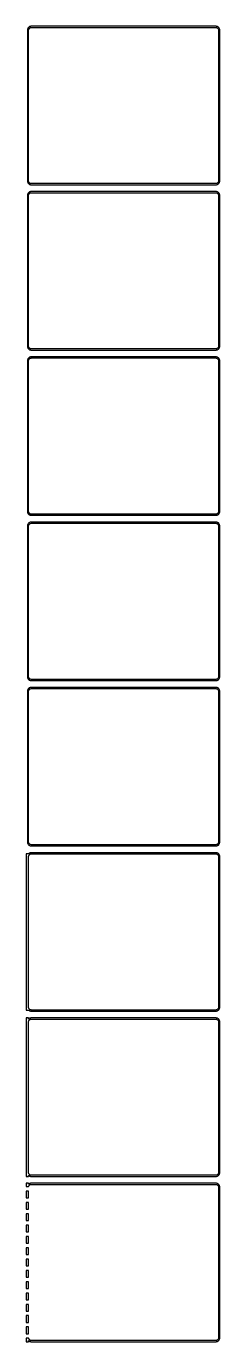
# Model space of a CAD drawing. Header units: metres. Extents: x -129 to 128, y 3180 to 6456.
# Drawn here: x -129 to 128, y 4713 to 6456 of the extents above; entities that cross this region are included whole.
import ezdxf

# ---------------------------------------------------------------- set-up
doc = ezdxf.new("R2010")
doc.units = ezdxf.units.M

msp = doc.modelspace()

# ---------------------------------------------------------------- linework, layer by layer
for p, q in [((-127.461, 6451.63), (-127.5, 6451)), ((-127.5, 6451), (-127.5, 6251)), ((-127.343, 6452.24), (-127.461, 6451.63)), ((-127.149, 6452.84), (-127.343, 6452.24)), ((-126.882, 6453.41), (-127.149, 6452.84)), ((-126.545, 6453.94), (-126.882, 6453.41)), ((-126.145, 6454.42), (-126.545, 6453.94)), ((-125.687, 6454.85), (-126.145, 6454.42)), ((-126, 6450.5), (-125.968, 6451)), ((-126, 6251.5), (-126, 6450.5)), ((-125.968, 6451), (-125.874, 6451.49)), ((-125.874, 6451.49), (-125.719, 6451.97)), ((-125.719, 6451.97), (-125.505, 6452.43)), ((-125.179, 6455.22), (-125.687, 6454.85)), ((-125.505, 6452.43), (-125.236, 6452.85)), ((-125.236, 6452.85), (-124.916, 6453.24)), ((-124.629, 6455.52), (-125.179, 6455.22)), ((-124.916, 6453.24), (-124.55, 6453.58)), ((-124.045, 6455.76), (-124.629, 6455.52)), ((-124.55, 6453.58), (-124.143, 6453.88)), ((-124.143, 6453.88), (-123.703, 6454.12)), ((-123.437, 6455.91), (-124.045, 6455.76)), ((-123.703, 6454.12), (-123.236, 6454.3)), ((-122.814, 6455.99), (-123.437, 6455.91)), ((-123.236, 6454.3), (-122.75, 6454.43)), ((122.814, 6455.99), (-122.814, 6455.99)), ((-122.75, 6454.43), (-122.251, 6454.49)), ((-122.251, 6454.49), (122.251, 6454.49)), ((122.251, 6454.49), (122.75, 6454.43)), ((122.75, 6454.43), (123.236, 6454.3)), ((123.437, 6455.91), (122.814, 6455.99)), ((123.236, 6454.3), (123.703, 6454.12)), ((124.045, 6455.76), (123.437, 6455.91)), ((123.703, 6454.12), (124.143, 6453.88)), ((124.629, 6455.52), (124.045, 6455.76)), ((124.143, 6453.88), (124.55, 6453.58)), ((124.55, 6453.58), (124.916, 6453.24)), ((125.179, 6455.22), (124.629, 6455.52)), ((124.916, 6453.24), (125.236, 6452.85)), ((125.687, 6454.85), (125.179, 6455.22)), ((125.236, 6452.85), (125.505, 6452.43)), ((125.505, 6452.43), (125.719, 6451.97)), ((126.145, 6454.42), (125.687, 6454.85)), ((125.719, 6451.97), (125.874, 6451.49)), ((125.874, 6451.49), (125.968, 6451)), ((125.968, 6451), (126, 6450.5)), ((126, 6450.5), (126, 6251.5)), ((126.545, 6453.94), (126.145, 6454.42)), ((126.882, 6453.41), (126.545, 6453.94)), ((127.149, 6452.84), (126.882, 6453.41)), ((127.343, 6452.24), (127.149, 6452.84)), ((127.461, 6451.63), (127.343, 6452.24)), ((127.5, 6451), (127.461, 6451.63)), ((127.5, 6251), (127.5, 6451)), ((-127.5, 6251), (-127.461, 6250.37)), ((-127.461, 6250.37), (-127.343, 6249.76)), ((-127.343, 6249.76), (-127.149, 6249.16)), ((-127.149, 6249.16), (-126.882, 6248.59)), ((-126.882, 6248.59), (-126.545, 6248.06)), ((-126.545, 6248.06), (-126.145, 6247.58)), ((-126.145, 6247.58), (-125.687, 6247.15)), ((-125.968, 6251), (-126, 6251.5)), ((-125.874, 6250.51), (-125.968, 6251)), ((-125.719, 6250.03), (-125.874, 6250.51)), ((-125.505, 6249.57), (-125.719, 6250.03)), ((-125.687, 6247.15), (-125.179, 6246.78)), ((-125.236, 6249.15), (-125.505, 6249.57)), ((-124.916, 6248.76), (-125.236, 6249.15)), ((-125.179, 6246.78), (-124.629, 6246.48)), ((-124.55, 6248.42), (-124.916, 6248.76)), ((-124.629, 6246.48), (-124.045, 6246.24)), ((-124.143, 6248.12), (-124.55, 6248.42)), ((-123.703, 6247.88), (-124.143, 6248.12)), ((-124.045, 6246.24), (-123.437, 6246.09)), ((-123.236, 6247.7), (-123.703, 6247.88)), ((-123.437, 6246.09), (-122.814, 6246.01)), ((-122.75, 6247.57), (-123.236, 6247.7)), ((-122.814, 6246.01), (122.814, 6246.01)), ((-122.251, 6247.51), (-122.75, 6247.57)), ((122.251, 6247.51), (-122.251, 6247.51)), ((122.75, 6247.57), (122.251, 6247.51)), ((123.236, 6247.7), (122.75, 6247.57)), ((122.814, 6246.01), (123.437, 6246.09)), ((123.703, 6247.88), (123.236, 6247.7)), ((123.437, 6246.09), (124.045, 6246.24)), ((124.143, 6248.12), (123.703, 6247.88)), ((124.045, 6246.24), (124.629, 6246.48)), ((124.55, 6248.42), (124.143, 6248.12)), ((124.916, 6248.76), (124.55, 6248.42)), ((124.629, 6246.48), (125.179, 6246.78)), ((125.236, 6249.15), (124.916, 6248.76)), ((125.179, 6246.78), (125.687, 6247.15)), ((125.505, 6249.57), (125.236, 6249.15)), ((125.719, 6250.03), (125.505, 6249.57)), ((125.687, 6247.15), (126.145, 6247.58)), ((125.874, 6250.51), (125.719, 6250.03)), ((125.968, 6251), (125.874, 6250.51)), ((126, 6251.5), (125.968, 6251)), ((126.145, 6247.58), (126.545, 6248.06)), ((126.545, 6248.06), (126.882, 6248.59)), ((126.882, 6248.59), (127.149, 6249.16)), ((127.149, 6249.16), (127.343, 6249.76)), ((127.343, 6249.76), (127.461, 6250.37)), ((127.461, 6250.37), (127.5, 6251)), ((-127.461, 6232.63), (-127.5, 6232)), ((-127.5, 6232), (-127.5, 6032)), ((-127.343, 6233.24), (-127.461, 6232.63)), ((-127.149, 6233.84), (-127.343, 6233.24)), ((-126.882, 6234.41), (-127.149, 6233.84)), ((-126.545, 6234.94), (-126.882, 6234.41)), ((-126.145, 6235.42), (-126.545, 6234.94)), ((-125.687, 6235.85), (-126.145, 6235.42)), ((-126, 6231.5), (-125.968, 6232)), ((-126, 6032.5), (-126, 6231.5)), ((-125.968, 6232), (-125.874, 6232.49)), ((-125.874, 6232.49), (-125.719, 6232.97)), ((-125.719, 6232.97), (-125.505, 6233.43)), ((-125.179, 6236.22), (-125.687, 6235.85)), ((-125.505, 6233.43), (-125.236, 6233.85)), ((-125.236, 6233.85), (-124.916, 6234.24)), ((-124.629, 6236.52), (-125.179, 6236.22)), ((-124.916, 6234.24), (-124.55, 6234.58)), ((-124.045, 6236.76), (-124.629, 6236.52)), ((-124.55, 6234.58), (-124.143, 6234.88)), ((-124.143, 6234.88), (-123.703, 6235.12)), ((-123.437, 6236.91), (-124.045, 6236.76)), ((-123.703, 6235.12), (-123.236, 6235.3)), ((-122.814, 6236.99), (-123.437, 6236.91)), ((-123.236, 6235.3), (-122.75, 6235.43)), ((122.814, 6236.99), (-122.814, 6236.99)), ((-122.75, 6235.43), (-122.251, 6235.49)), ((-122.251, 6235.49), (122.251, 6235.49)), ((122.251, 6235.49), (122.75, 6235.43)), ((122.75, 6235.43), (123.236, 6235.3)), ((123.437, 6236.91), (122.814, 6236.99)), ((123.236, 6235.3), (123.703, 6235.12)), ((124.045, 6236.76), (123.437, 6236.91)), ((123.703, 6235.12), (124.143, 6234.88)), ((124.629, 6236.52), (124.045, 6236.76)), ((124.143, 6234.88), (124.55, 6234.58)), ((124.55, 6234.58), (124.916, 6234.24)), ((125.179, 6236.22), (124.629, 6236.52)), ((124.916, 6234.24), (125.236, 6233.85)), ((125.687, 6235.85), (125.179, 6236.22)), ((125.236, 6233.85), (125.505, 6233.43)), ((125.505, 6233.43), (125.719, 6232.97)), ((126.145, 6235.42), (125.687, 6235.85)), ((125.719, 6232.97), (125.874, 6232.49)), ((125.874, 6232.49), (125.968, 6232)), ((125.968, 6232), (126, 6231.5)), ((126, 6231.5), (126, 6032.5)), ((126.545, 6234.94), (126.145, 6235.42)), ((126.882, 6234.41), (126.545, 6234.94)), ((127.149, 6233.84), (126.882, 6234.41)), ((127.343, 6233.24), (127.149, 6233.84)), ((127.461, 6232.63), (127.343, 6233.24)), ((127.5, 6232), (127.461, 6232.63)), ((127.5, 6032), (127.5, 6232)), ((-127.5, 6032), (-127.461, 6031.37)), ((-127.461, 6031.37), (-127.343, 6030.76)), ((-127.343, 6030.76), (-127.149, 6030.16)), ((-125.968, 6032), (-126, 6032.5)), ((-125.874, 6031.51), (-125.968, 6032)), ((-125.719, 6031.03), (-125.874, 6031.51)), ((-125.505, 6030.57), (-125.719, 6031.03)), ((125.719, 6031.03), (125.505, 6030.57)), ((125.874, 6031.51), (125.719, 6031.03)), ((125.968, 6032), (125.874, 6031.51)), ((126, 6032.5), (125.968, 6032)), ((127.149, 6030.16), (127.343, 6030.76)), ((127.343, 6030.76), (127.461, 6031.37)), ((127.461, 6031.37), (127.5, 6032)), ((-127.461, 6013.63), (-127.5, 6013)), ((-127.343, 6014.24), (-127.461, 6013.63)), ((-127.149, 6014.84), (-127.343, 6014.24)), ((-127.149, 6030.16), (-126.882, 6029.59)), ((-126.882, 6015.41), (-127.149, 6014.84)), ((-126.882, 6029.59), (-126.545, 6029.06)), ((-126.545, 6015.94), (-126.882, 6015.41)), ((-126.545, 6029.06), (-126.145, 6028.58)), ((-126.145, 6016.42), (-126.545, 6015.94)), ((-126.145, 6028.58), (-125.687, 6028.15)), ((-125.687, 6016.85), (-126.145, 6016.42)), ((-125.968, 6013), (-125.874, 6013.49)), ((-125.874, 6013.49), (-125.719, 6013.97)), ((-125.719, 6013.97), (-125.505, 6014.43)), ((-125.687, 6028.15), (-125.179, 6027.78)), ((-125.179, 6017.22), (-125.687, 6016.85)), ((-125.236, 6030.15), (-125.505, 6030.57)), ((-125.505, 6014.43), (-125.236, 6014.85)), ((-124.916, 6029.76), (-125.236, 6030.15)), ((-125.236, 6014.85), (-124.916, 6015.24)), ((-125.179, 6027.78), (-124.629, 6027.48)), ((-124.629, 6017.52), (-125.179, 6017.22)), ((-124.55, 6029.42), (-124.916, 6029.76)), ((-124.916, 6015.24), (-124.55, 6015.58)), ((-124.629, 6027.48), (-124.045, 6027.24)), ((-124.045, 6017.76), (-124.629, 6017.52)), ((-124.143, 6029.12), (-124.55, 6029.42)), ((-124.55, 6015.58), (-124.143, 6015.88)), ((-123.703, 6028.88), (-124.143, 6029.12)), ((-124.143, 6015.88), (-123.703, 6016.12)), ((-124.045, 6027.24), (-123.437, 6027.09)), ((-123.437, 6017.91), (-124.045, 6017.76)), ((-123.236, 6028.7), (-123.703, 6028.88)), ((-123.703, 6016.12), (-123.236, 6016.3)), ((-123.437, 6027.09), (-122.814, 6027.01)), ((-122.814, 6017.99), (-123.437, 6017.91)), ((-122.75, 6028.57), (-123.236, 6028.7)), ((-123.236, 6016.3), (-122.75, 6016.43)), ((-122.814, 6027.01), (122.814, 6027.01)), ((122.814, 6017.99), (-122.814, 6017.99)), ((-122.251, 6028.51), (-122.75, 6028.57)), ((-122.75, 6016.43), (-122.251, 6016.49)), ((122.251, 6028.51), (-122.251, 6028.51)), ((-122.251, 6016.49), (122.251, 6016.49)), ((122.75, 6028.57), (122.251, 6028.51)), ((122.251, 6016.49), (122.75, 6016.43)), ((123.236, 6028.7), (122.75, 6028.57)), ((122.75, 6016.43), (123.236, 6016.3)), ((122.814, 6027.01), (123.437, 6027.09)), ((123.437, 6017.91), (122.814, 6017.99)), ((123.703, 6028.88), (123.236, 6028.7)), ((123.236, 6016.3), (123.703, 6016.12)), ((123.437, 6027.09), (124.045, 6027.24)), ((124.045, 6017.76), (123.437, 6017.91)), ((124.143, 6029.12), (123.703, 6028.88)), ((123.703, 6016.12), (124.143, 6015.88)), ((124.045, 6027.24), (124.629, 6027.48)), ((124.629, 6017.52), (124.045, 6017.76)), ((124.55, 6029.42), (124.143, 6029.12)), ((124.143, 6015.88), (124.55, 6015.58)), ((124.916, 6029.76), (124.55, 6029.42)), ((124.55, 6015.58), (124.916, 6015.24)), ((124.629, 6027.48), (125.179, 6027.78)), ((125.179, 6017.22), (124.629, 6017.52)), ((125.236, 6030.15), (124.916, 6029.76)), ((124.916, 6015.24), (125.236, 6014.85)), ((125.179, 6027.78), (125.687, 6028.15)), ((125.687, 6016.85), (125.179, 6017.22)), ((125.505, 6030.57), (125.236, 6030.15)), ((125.236, 6014.85), (125.505, 6014.43)), ((125.505, 6014.43), (125.719, 6013.97)), ((125.687, 6028.15), (126.145, 6028.58)), ((126.145, 6016.42), (125.687, 6016.85)), ((125.719, 6013.97), (125.874, 6013.49)), ((125.874, 6013.49), (125.968, 6013)), ((126.145, 6028.58), (126.545, 6029.06)), ((126.545, 6015.94), (126.145, 6016.42)), ((126.545, 6029.06), (126.882, 6029.59)), ((126.882, 6015.41), (126.545, 6015.94)), ((126.882, 6029.59), (127.149, 6030.16)), ((127.149, 6014.84), (126.882, 6015.41)), ((127.343, 6014.24), (127.149, 6014.84)), ((127.461, 6013.63), (127.343, 6014.24)), ((127.5, 6013), (127.461, 6013.63)), ((-127.5, 6013), (-127.5, 5813)), ((-126, 6012.5), (-125.968, 6013)), ((-126, 5813.5), (-126, 6012.5)), ((125.968, 6013), (126, 6012.5)), ((126, 6012.5), (126, 5813.5)), ((127.5, 5813), (127.5, 6013)), ((-127.5, 5813), (-127.461, 5812.37)), ((-127.461, 5812.37), (-127.343, 5811.76)), ((-127.343, 5811.76), (-127.149, 5811.16)), ((-127.149, 5811.16), (-126.882, 5810.59)), ((-126.882, 5810.59), (-126.545, 5810.06)), ((-126.545, 5810.06), (-126.145, 5809.58)), ((-126.145, 5809.58), (-125.687, 5809.15)), ((-125.968, 5813), (-126, 5813.5)), ((-125.874, 5812.51), (-125.968, 5813)), ((-125.719, 5812.03), (-125.874, 5812.51)), ((-125.505, 5811.57), (-125.719, 5812.03)), ((-125.687, 5809.15), (-125.179, 5808.78)), ((-125.236, 5811.15), (-125.505, 5811.57)), ((-124.916, 5810.76), (-125.236, 5811.15)), ((-125.179, 5808.78), (-124.629, 5808.48)), ((-124.55, 5810.42), (-124.916, 5810.76)), ((-124.629, 5808.48), (-124.045, 5808.24)), ((-124.143, 5810.12), (-124.55, 5810.42)), ((-123.703, 5809.88), (-124.143, 5810.12)), ((-124.045, 5808.24), (-123.437, 5808.09)), ((-123.236, 5809.7), (-123.703, 5809.88)), ((-123.437, 5808.09), (-122.814, 5808.01)), ((-122.75, 5809.57), (-123.236, 5809.7)), ((-122.814, 5808.01), (122.814, 5808.01)), ((-122.251, 5809.51), (-122.75, 5809.57)), ((122.251, 5809.51), (-122.251, 5809.51)), ((122.75, 5809.57), (122.251, 5809.51)), ((123.236, 5809.7), (122.75, 5809.57)), ((122.814, 5808.01), (123.437, 5808.09)), ((123.703, 5809.88), (123.236, 5809.7)), ((123.437, 5808.09), (124.045, 5808.24)), ((124.143, 5810.12), (123.703, 5809.88)), ((124.045, 5808.24), (124.629, 5808.48)), ((124.55, 5810.42), (124.143, 5810.12)), ((124.916, 5810.76), (124.55, 5810.42)), ((124.629, 5808.48), (125.179, 5808.78)), ((125.236, 5811.15), (124.916, 5810.76)), ((125.179, 5808.78), (125.687, 5809.15)), ((125.505, 5811.57), (125.236, 5811.15)), ((125.719, 5812.03), (125.505, 5811.57)), ((125.687, 5809.15), (126.145, 5809.58)), ((125.874, 5812.51), (125.719, 5812.03)), ((125.968, 5813), (125.874, 5812.51)), ((126, 5813.5), (125.968, 5813)), ((126.145, 5809.58), (126.545, 5810.06)), ((126.545, 5810.06), (126.882, 5810.59)), ((126.882, 5810.59), (127.149, 5811.16)), ((127.149, 5811.16), (127.343, 5811.76)), ((127.343, 5811.76), (127.461, 5812.37)), ((127.461, 5812.37), (127.5, 5813)), ((-127.461, 5794.63), (-127.5, 5794)), ((-127.5, 5794), (-127.5, 5594)), ((-127.343, 5795.24), (-127.461, 5794.63)), ((-127.149, 5795.84), (-127.343, 5795.24)), ((-126.882, 5796.41), (-127.149, 5795.84)), ((-126.545, 5796.94), (-126.882, 5796.41)), ((-126.145, 5797.42), (-126.545, 5796.94)), ((-125.687, 5797.85), (-126.145, 5797.42)), ((-126, 5793.5), (-125.968, 5794)), ((-126, 5594.5), (-126, 5793.5)), ((-125.968, 5794), (-125.874, 5794.49)), ((-125.874, 5794.49), (-125.719, 5794.97)), ((-125.719, 5794.97), (-125.505, 5795.43)), ((-125.179, 5798.22), (-125.687, 5797.85)), ((-125.505, 5795.43), (-125.236, 5795.85)), ((-125.236, 5795.85), (-124.916, 5796.24)), ((-124.629, 5798.52), (-125.179, 5798.22)), ((-124.916, 5796.24), (-124.55, 5796.58)), ((-124.045, 5798.76), (-124.629, 5798.52)), ((-124.55, 5796.58), (-124.143, 5796.88)), ((-124.143, 5796.88), (-123.703, 5797.12)), ((-123.437, 5798.91), (-124.045, 5798.76)), ((-123.703, 5797.12), (-123.236, 5797.3)), ((-122.814, 5798.99), (-123.437, 5798.91)), ((-123.236, 5797.3), (-122.75, 5797.43)), ((122.814, 5798.99), (-122.814, 5798.99)), ((-122.75, 5797.43), (-122.251, 5797.49)), ((-122.251, 5797.49), (122.251, 5797.49)), ((122.251, 5797.49), (122.75, 5797.43)), ((122.75, 5797.43), (123.236, 5797.3)), ((123.437, 5798.91), (122.814, 5798.99)), ((123.236, 5797.3), (123.703, 5797.12)), ((124.045, 5798.76), (123.437, 5798.91)), ((123.703, 5797.12), (124.143, 5796.88)), ((124.629, 5798.52), (124.045, 5798.76)), ((124.143, 5796.88), (124.55, 5796.58)), ((124.55, 5796.58), (124.916, 5796.24)), ((125.179, 5798.22), (124.629, 5798.52)), ((124.916, 5796.24), (125.236, 5795.85)), ((125.687, 5797.85), (125.179, 5798.22)), ((125.236, 5795.85), (125.505, 5795.43)), ((125.505, 5795.43), (125.719, 5794.97)), ((126.145, 5797.42), (125.687, 5797.85)), ((125.719, 5794.97), (125.874, 5794.49)), ((125.874, 5794.49), (125.968, 5794)), ((125.968, 5794), (126, 5793.5)), ((126, 5793.5), (126, 5594.5)), ((126.545, 5796.94), (126.145, 5797.42)), ((126.882, 5796.41), (126.545, 5796.94)), ((127.149, 5795.84), (126.882, 5796.41)), ((127.343, 5795.24), (127.149, 5795.84)), ((127.461, 5794.63), (127.343, 5795.24)), ((127.5, 5794), (127.461, 5794.63)), ((127.5, 5594), (127.5, 5794)), ((-127.5, 5594), (-127.461, 5593.37)), ((-127.461, 5593.37), (-127.343, 5592.76)), ((-127.343, 5592.76), (-127.149, 5592.16)), ((-127.149, 5592.16), (-126.882, 5591.59)), ((-126.882, 5591.59), (-126.545, 5591.06)), ((-126.545, 5577.94), (-126.882, 5577.41)), ((-126.545, 5591.06), (-126.145, 5590.58)), ((-126.145, 5578.42), (-126.545, 5577.94)), ((-126.145, 5590.58), (-125.687, 5590.15)), ((-125.687, 5578.85), (-126.145, 5578.42)), ((-125.968, 5594), (-126, 5594.5)), ((-125.874, 5593.51), (-125.968, 5594)), ((-125.719, 5593.03), (-125.874, 5593.51)), ((-125.505, 5592.57), (-125.719, 5593.03)), ((-125.687, 5590.15), (-125.179, 5589.78)), ((-125.179, 5579.22), (-125.687, 5578.85)), ((-125.236, 5592.15), (-125.505, 5592.57)), ((-124.916, 5591.76), (-125.236, 5592.15)), ((-125.179, 5589.78), (-124.629, 5589.48)), ((-124.629, 5579.52), (-125.179, 5579.22)), ((-124.55, 5591.42), (-124.916, 5591.76)), ((-124.916, 5577.24), (-124.55, 5577.58)), ((-124.629, 5589.48), (-124.045, 5589.24)), ((-124.045, 5579.76), (-124.629, 5579.52)), ((-124.143, 5591.12), (-124.55, 5591.42)), ((-124.55, 5577.58), (-124.143, 5577.88)), ((-123.703, 5590.88), (-124.143, 5591.12)), ((-124.143, 5577.88), (-123.703, 5578.12)), ((-124.045, 5589.24), (-123.437, 5589.09)), ((-123.437, 5579.91), (-124.045, 5579.76)), ((-123.236, 5590.7), (-123.703, 5590.88)), ((-123.703, 5578.12), (-123.236, 5578.3)), ((-123.437, 5589.09), (-122.814, 5589.01)), ((-122.814, 5579.99), (-123.437, 5579.91)), ((-122.75, 5590.57), (-123.236, 5590.7)), ((-123.236, 5578.3), (-122.75, 5578.43)), ((-122.814, 5589.01), (122.814, 5589.01)), ((122.814, 5579.99), (-122.814, 5579.99)), ((-122.251, 5590.51), (-122.75, 5590.57)), ((-122.75, 5578.43), (-122.251, 5578.49)), ((122.251, 5590.51), (-122.251, 5590.51)), ((-122.251, 5578.49), (122.251, 5578.49)), ((122.75, 5590.57), (122.251, 5590.51)), ((122.251, 5578.49), (122.75, 5578.43)), ((123.236, 5590.7), (122.75, 5590.57)), ((122.75, 5578.43), (123.236, 5578.3)), ((122.814, 5589.01), (123.437, 5589.09)), ((123.437, 5579.91), (122.814, 5579.99)), ((123.703, 5590.88), (123.236, 5590.7)), ((123.236, 5578.3), (123.703, 5578.12)), ((123.437, 5589.09), (124.045, 5589.24)), ((124.045, 5579.76), (123.437, 5579.91)), ((124.143, 5591.12), (123.703, 5590.88)), ((123.703, 5578.12), (124.143, 5577.88)), ((124.045, 5589.24), (124.629, 5589.48)), ((124.629, 5579.52), (124.045, 5579.76)), ((124.55, 5591.42), (124.143, 5591.12)), ((124.143, 5577.88), (124.55, 5577.58)), ((124.916, 5591.76), (124.55, 5591.42)), ((124.55, 5577.58), (124.916, 5577.24)), ((124.629, 5589.48), (125.179, 5589.78)), ((125.179, 5579.22), (124.629, 5579.52)), ((125.236, 5592.15), (124.916, 5591.76)), ((125.179, 5589.78), (125.687, 5590.15)), ((125.687, 5578.85), (125.179, 5579.22)), ((125.505, 5592.57), (125.236, 5592.15)), ((125.719, 5593.03), (125.505, 5592.57)), ((125.687, 5590.15), (126.145, 5590.58)), ((126.145, 5578.42), (125.687, 5578.85)), ((125.874, 5593.51), (125.719, 5593.03)), ((125.968, 5594), (125.874, 5593.51)), ((126, 5594.5), (125.968, 5594)), ((126.145, 5590.58), (126.545, 5591.06)), ((126.545, 5577.94), (126.145, 5578.42)), ((126.545, 5591.06), (126.882, 5591.59)), ((126.882, 5577.41), (126.545, 5577.94)), ((126.882, 5591.59), (127.149, 5592.16)), ((127.149, 5592.16), (127.343, 5592.76)), ((127.343, 5592.76), (127.461, 5593.37)), ((127.461, 5593.37), (127.5, 5594)), ((-127.461, 5575.63), (-127.5, 5575)), ((-127.5, 5575), (-127.5, 5375)), ((-127.343, 5576.24), (-127.461, 5575.63)), ((-127.149, 5576.84), (-127.343, 5576.24)), ((-126.882, 5577.41), (-127.149, 5576.84)), ((-126, 5574.5), (-125.968, 5575)), ((-126, 5375.5), (-126, 5574.5)), ((-125.968, 5575), (-125.874, 5575.49)), ((-125.874, 5575.49), (-125.719, 5575.97)), ((-125.719, 5575.97), (-125.505, 5576.43)), ((-125.505, 5576.43), (-125.236, 5576.85)), ((-125.236, 5576.85), (-124.916, 5577.24)), ((124.916, 5577.24), (125.236, 5576.85)), ((125.236, 5576.85), (125.505, 5576.43)), ((125.505, 5576.43), (125.719, 5575.97)), ((125.719, 5575.97), (125.874, 5575.49)), ((125.874, 5575.49), (125.968, 5575)), ((125.968, 5575), (126, 5574.5)), ((126, 5574.5), (126, 5375.5)), ((127.149, 5576.84), (126.882, 5577.41)), ((127.343, 5576.24), (127.149, 5576.84)), ((127.461, 5575.63), (127.343, 5576.24)), ((127.5, 5575), (127.461, 5575.63)), ((127.5, 5375), (127.5, 5575)), ((-127.5, 5375), (-127.461, 5374.37)), ((-127.461, 5374.37), (-127.343, 5373.76)), ((-127.343, 5373.76), (-127.149, 5373.16)), ((-127.149, 5373.16), (-126.882, 5372.59)), ((-126.882, 5372.59), (-126.545, 5372.06)), ((-126.545, 5372.06), (-126.145, 5371.58)), ((-126.145, 5371.58), (-125.687, 5371.15)), ((-125.968, 5375), (-126, 5375.5)), ((-125.874, 5374.51), (-125.968, 5375)), ((-125.719, 5374.03), (-125.874, 5374.51)), ((-125.505, 5373.57), (-125.719, 5374.03)), ((-125.687, 5371.15), (-125.179, 5370.78)), ((-125.236, 5373.15), (-125.505, 5373.57)), ((-124.916, 5372.76), (-125.236, 5373.15)), ((-125.179, 5370.78), (-124.629, 5370.48)), ((-124.55, 5372.42), (-124.916, 5372.76)), ((-124.629, 5370.48), (-124.045, 5370.24)), ((-124.143, 5372.12), (-124.55, 5372.42)), ((-123.703, 5371.88), (-124.143, 5372.12)), ((-124.045, 5370.24), (-123.437, 5370.09)), ((-123.236, 5371.7), (-123.703, 5371.88)), ((-123.437, 5370.09), (-122.814, 5370.01)), ((-122.75, 5371.57), (-123.236, 5371.7)), ((-122.814, 5370.01), (122.814, 5370.01)), ((-122.251, 5371.51), (-122.75, 5371.57)), ((122.251, 5371.51), (-122.251, 5371.51)), ((122.75, 5371.57), (122.251, 5371.51)), ((123.236, 5371.7), (122.75, 5371.57)), ((122.814, 5370.01), (123.437, 5370.09)), ((123.703, 5371.88), (123.236, 5371.7)), ((123.437, 5370.09), (124.045, 5370.24)), ((124.143, 5372.12), (123.703, 5371.88)), ((124.045, 5370.24), (124.629, 5370.48)), ((124.55, 5372.42), (124.143, 5372.12)), ((124.916, 5372.76), (124.55, 5372.42)), ((124.629, 5370.48), (125.179, 5370.78)), ((125.236, 5373.15), (124.916, 5372.76)), ((125.179, 5370.78), (125.687, 5371.15)), ((125.505, 5373.57), (125.236, 5373.15)), ((125.719, 5374.03), (125.505, 5373.57)), ((125.687, 5371.15), (126.145, 5371.58)), ((125.874, 5374.51), (125.719, 5374.03)), ((125.968, 5375), (125.874, 5374.51)), ((126, 5375.5), (125.968, 5375)), ((126.145, 5371.58), (126.545, 5372.06)), ((126.545, 5372.06), (126.882, 5372.59)), ((126.882, 5372.59), (127.149, 5373.16)), ((127.149, 5373.16), (127.343, 5373.76)), ((127.343, 5373.76), (127.461, 5374.37)), ((127.461, 5374.37), (127.5, 5375)), ((-126, 5359.56), (-129, 5359.56)), ((-129, 5359.56), (-129, 5152.44)), ((-125.687, 5359.85), (-126, 5359.56)), ((-126, 5355.5), (-125.968, 5356)), ((-126, 5156.5), (-126, 5355.5)), ((-125.968, 5356), (-125.874, 5356.49)), ((-125.874, 5356.49), (-125.719, 5356.97)), ((-125.719, 5356.97), (-125.505, 5357.43)), ((-125.179, 5360.22), (-125.687, 5359.85)), ((-125.505, 5357.43), (-125.236, 5357.85)), ((-125.236, 5357.85), (-124.916, 5358.24)), ((-124.629, 5360.52), (-125.179, 5360.22)), ((-124.916, 5358.24), (-124.55, 5358.58)), ((-124.045, 5360.76), (-124.629, 5360.52)), ((-124.55, 5358.58), (-124.143, 5358.88)), ((-124.143, 5358.88), (-123.703, 5359.12)), ((-123.437, 5360.91), (-124.045, 5360.76)), ((-123.703, 5359.12), (-123.236, 5359.3)), ((-122.814, 5360.99), (-123.437, 5360.91)), ((-123.236, 5359.3), (-122.75, 5359.43)), ((122.814, 5360.99), (-122.814, 5360.99)), ((-122.75, 5359.43), (-122.251, 5359.49)), ((-122.251, 5359.49), (122.251, 5359.49)), ((122.251, 5359.49), (122.75, 5359.43)), ((122.75, 5359.43), (123.236, 5359.3)), ((123.437, 5360.91), (122.814, 5360.99)), ((123.236, 5359.3), (123.703, 5359.12)), ((124.045, 5360.76), (123.437, 5360.91)), ((123.703, 5359.12), (124.143, 5358.88)), ((124.629, 5360.52), (124.045, 5360.76)), ((124.143, 5358.88), (124.55, 5358.58)), ((124.55, 5358.58), (124.916, 5358.24)), ((125.179, 5360.22), (124.629, 5360.52)), ((124.916, 5358.24), (125.236, 5357.85)), ((125.687, 5359.85), (125.179, 5360.22)), ((125.236, 5357.85), (125.505, 5357.43)), ((125.505, 5357.43), (125.719, 5356.97)), ((126.145, 5359.42), (125.687, 5359.85)), ((125.719, 5356.97), (125.874, 5356.49)), ((125.874, 5356.49), (125.968, 5356)), ((125.968, 5356), (126, 5355.5)), ((126, 5355.5), (126, 5156.5)), ((126.545, 5358.94), (126.145, 5359.42)), ((126.882, 5358.41), (126.545, 5358.94)), ((127.149, 5357.84), (126.882, 5358.41)), ((127.343, 5357.24), (127.149, 5357.84)), ((127.461, 5356.63), (127.343, 5357.24)), ((127.5, 5356), (127.461, 5356.63)), ((127.5, 5156), (127.5, 5356)), ((-129, 5152.44), (-126, 5152.44)), ((-126, 5141.97), (-129, 5141.97)), ((-129, 5141.97), (-129, 4932.03)), ((-125.968, 5156), (-126, 5156.5)), ((-126, 5152.44), (-125.687, 5152.15)), ((-126, 5140.56), (-126, 5141.97)), ((-125.874, 5155.51), (-125.968, 5156)), ((-125.719, 5155.03), (-125.874, 5155.51)), ((-125.505, 5154.57), (-125.719, 5155.03)), ((-125.687, 5152.15), (-125.179, 5151.78)), ((-125.236, 5154.15), (-125.505, 5154.57)), ((-124.916, 5153.76), (-125.236, 5154.15)), ((-125.179, 5151.78), (-124.629, 5151.48)), ((-124.55, 5153.42), (-124.916, 5153.76)), ((-124.629, 5151.48), (-124.045, 5151.24)), ((-124.143, 5153.12), (-124.55, 5153.42)), ((-123.703, 5152.88), (-124.143, 5153.12)), ((-124.045, 5151.24), (-123.437, 5151.09)), ((-123.437, 5141.91), (-124.045, 5141.76)), ((-123.236, 5152.7), (-123.703, 5152.88)), ((-123.437, 5151.09), (-122.814, 5151.01)), ((-122.814, 5141.99), (-123.437, 5141.91)), ((-122.75, 5152.57), (-123.236, 5152.7)), ((-122.814, 5151.01), (122.814, 5151.01)), ((122.814, 5141.99), (-122.814, 5141.99)), ((-122.251, 5152.51), (-122.75, 5152.57)), ((122.251, 5152.51), (-122.251, 5152.51)), ((122.75, 5152.57), (122.251, 5152.51)), ((123.236, 5152.7), (122.75, 5152.57)), ((122.814, 5151.01), (123.437, 5151.09)), ((123.437, 5141.91), (122.814, 5141.99)), ((123.703, 5152.88), (123.236, 5152.7)), ((123.437, 5151.09), (124.045, 5151.24)), ((124.045, 5141.76), (123.437, 5141.91)), ((124.143, 5153.12), (123.703, 5152.88)), ((124.045, 5151.24), (124.629, 5151.48)), ((124.55, 5153.42), (124.143, 5153.12)), ((124.916, 5153.76), (124.55, 5153.42)), ((124.629, 5151.48), (125.179, 5151.78)), ((125.236, 5154.15), (124.916, 5153.76)), ((125.179, 5151.78), (125.687, 5152.15)), ((125.505, 5154.57), (125.236, 5154.15)), ((125.719, 5155.03), (125.505, 5154.57)), ((125.687, 5152.15), (126.145, 5152.58)), ((125.874, 5155.51), (125.719, 5155.03)), ((125.968, 5156), (125.874, 5155.51)), ((126, 5156.5), (125.968, 5156)), ((126.145, 5152.58), (126.545, 5153.06)), ((126.545, 5153.06), (126.882, 5153.59)), ((126.882, 5153.59), (127.149, 5154.16)), ((127.149, 5154.16), (127.343, 5154.76)), ((127.343, 5154.76), (127.461, 5155.37)), ((127.461, 5155.37), (127.5, 5156)), ((-125.687, 5140.85), (-126, 5140.56)), ((-126, 5136.5), (-125.968, 5137)), ((-126, 4937.5), (-126, 5136.5)), ((-125.968, 5137), (-125.874, 5137.49)), ((-125.874, 5137.49), (-125.719, 5137.97)), ((-125.719, 5137.97), (-125.505, 5138.43)), ((-125.179, 5141.22), (-125.687, 5140.85)), ((-125.505, 5138.43), (-125.236, 5138.85)), ((-125.236, 5138.85), (-124.916, 5139.24)), ((-124.629, 5141.52), (-125.179, 5141.22)), ((-124.916, 5139.24), (-124.55, 5139.58)), ((-124.045, 5141.76), (-124.629, 5141.52)), ((-124.55, 5139.58), (-124.143, 5139.88)), ((-124.143, 5139.88), (-123.703, 5140.12)), ((-123.703, 5140.12), (-123.236, 5140.3)), ((-123.236, 5140.3), (-122.75, 5140.43)), ((-122.75, 5140.43), (-122.251, 5140.49)), ((-122.251, 5140.49), (122.251, 5140.49)), ((122.251, 5140.49), (122.75, 5140.43)), ((122.75, 5140.43), (123.236, 5140.3)), ((123.236, 5140.3), (123.703, 5140.12)), ((123.703, 5140.12), (124.143, 5139.88)), ((124.629, 5141.52), (124.045, 5141.76)), ((124.143, 5139.88), (124.55, 5139.58)), ((124.55, 5139.58), (124.916, 5139.24)), ((125.179, 5141.22), (124.629, 5141.52)), ((124.916, 5139.24), (125.236, 5138.85)), ((125.687, 5140.85), (125.179, 5141.22)), ((125.236, 5138.85), (125.505, 5138.43)), ((125.505, 5138.43), (125.719, 5137.97)), ((126.145, 5140.42), (125.687, 5140.85)), ((125.719, 5137.97), (125.874, 5137.49)), ((125.874, 5137.49), (125.968, 5137)), ((125.968, 5137), (126, 5136.5)), ((126, 5136.5), (126, 4937.5)), ((126.545, 5139.94), (126.145, 5140.42)), ((126.882, 5139.41), (126.545, 5139.94)), ((127.149, 5138.84), (126.882, 5139.41)), ((127.343, 5138.24), (127.149, 5138.84)), ((127.461, 5137.63), (127.343, 5138.24)), ((127.5, 5137), (127.461, 5137.63)), ((127.5, 4937), (127.5, 5137)), ((-125.968, 4937), (-126, 4937.5)), ((-126, 4932.03), (-126, 4933.44)), ((-126, 4933.44), (-125.687, 4933.15)), ((-125.874, 4936.51), (-125.968, 4937)), ((-125.719, 4936.03), (-125.874, 4936.51)), ((-125.505, 4935.57), (-125.719, 4936.03)), ((-125.687, 4933.15), (-125.179, 4932.78)), ((-125.236, 4935.15), (-125.505, 4935.57)), ((-124.916, 4934.76), (-125.236, 4935.15)), ((-125.179, 4932.78), (-124.629, 4932.48)), ((-124.55, 4934.42), (-124.916, 4934.76)), ((-124.143, 4934.12), (-124.55, 4934.42)), ((-123.703, 4933.88), (-124.143, 4934.12)), ((-123.236, 4933.7), (-123.703, 4933.88)), ((-122.75, 4933.57), (-123.236, 4933.7)), ((-122.251, 4933.51), (-122.75, 4933.57)), ((122.251, 4933.51), (-122.251, 4933.51)), ((122.75, 4933.57), (122.251, 4933.51)), ((123.236, 4933.7), (122.75, 4933.57)), ((123.703, 4933.88), (123.236, 4933.7)), ((124.143, 4934.12), (123.703, 4933.88)), ((124.55, 4934.42), (124.143, 4934.12)), ((124.916, 4934.76), (124.55, 4934.42)), ((124.629, 4932.48), (125.179, 4932.78)), ((125.236, 4935.15), (124.916, 4934.76)), ((125.179, 4932.78), (125.687, 4933.15)), ((125.505, 4935.57), (125.236, 4935.15)), ((125.719, 4936.03), (125.505, 4935.57)), ((125.687, 4933.15), (126.145, 4933.58)), ((125.874, 4936.51), (125.719, 4936.03)), ((125.968, 4937), (125.874, 4936.51)), ((126, 4937.5), (125.968, 4937)), ((126.145, 4933.58), (126.545, 4934.06)), ((126.545, 4934.06), (126.882, 4934.59)), ((126.882, 4934.59), (127.149, 4935.16)), ((127.149, 4935.16), (127.343, 4935.76)), ((127.343, 4935.76), (127.461, 4936.37)), ((127.461, 4936.37), (127.5, 4937)), ((-129, 4932.03), (-126, 4932.03)), ((-126, 4922.99), (-129, 4922.99)), ((-129, 4922.99), (-129, 4918.49)), ((-129, 4918.49), (-125.874, 4918.49)), ((-126, 4921.56), (-126, 4922.99)), ((-125.687, 4921.85), (-126, 4921.56)), ((-125.874, 4918.49), (-125.719, 4918.97)), ((-125.874, 4918.49), (-125.874, 4918.49)), ((-125.719, 4918.97), (-125.505, 4919.43)), ((-125.179, 4922.22), (-125.687, 4921.85)), ((-125.505, 4919.43), (-125.236, 4919.85)), ((-125.236, 4919.85), (-124.916, 4920.24)), ((-124.629, 4922.52), (-125.179, 4922.22)), ((-124.916, 4920.24), (-124.55, 4920.58)), ((-124.629, 4932.48), (-124.045, 4932.24)), ((-124.045, 4922.76), (-124.629, 4922.52)), ((-124.55, 4920.58), (-124.143, 4920.88)), ((-124.143, 4920.88), (-123.703, 4921.12)), ((-124.045, 4932.24), (-123.437, 4932.09)), ((-123.437, 4922.91), (-124.045, 4922.76)), ((-123.703, 4921.12), (-123.236, 4921.3)), ((-123.437, 4932.09), (-122.814, 4932.01)), ((-122.814, 4922.99), (-123.437, 4922.91)), ((-123.236, 4921.3), (-122.75, 4921.43)), ((-122.814, 4932.01), (122.814, 4932.01)), ((122.814, 4922.99), (-122.814, 4922.99)), ((-122.75, 4921.43), (-122.251, 4921.49)), ((-122.251, 4921.49), (122.251, 4921.49)), ((122.251, 4921.49), (122.75, 4921.43)), ((122.75, 4921.43), (123.236, 4921.3)), ((122.814, 4932.01), (123.437, 4932.09)), ((123.437, 4922.91), (122.814, 4922.99)), ((123.236, 4921.3), (123.703, 4921.12)), ((123.437, 4932.09), (124.045, 4932.24)), ((124.045, 4922.76), (123.437, 4922.91)), ((123.703, 4921.12), (124.143, 4920.88)), ((124.045, 4932.24), (124.629, 4932.48)), ((124.629, 4922.52), (124.045, 4922.76)), ((124.143, 4920.88), (124.55, 4920.58)), ((124.55, 4920.58), (124.916, 4920.24)), ((125.179, 4922.22), (124.629, 4922.52)), ((124.916, 4920.24), (125.236, 4919.85)), ((125.687, 4921.85), (125.179, 4922.22)), ((125.236, 4919.85), (125.505, 4919.43)), ((125.505, 4919.43), (125.719, 4918.97)), ((126.145, 4921.42), (125.687, 4921.85)), ((125.719, 4918.97), (125.874, 4918.49)), ((125.874, 4918.49), (125.968, 4918)), ((125.968, 4918), (126, 4917.5)), ((126, 4917.5), (126, 4718.5)), ((126.545, 4920.94), (126.145, 4921.42)), ((126.882, 4920.41), (126.545, 4920.94)), ((127.149, 4919.84), (126.882, 4920.41)), ((127.343, 4919.24), (127.149, 4919.84)), ((127.461, 4918.63), (127.343, 4919.24)), ((127.5, 4918), (127.461, 4918.63)), ((127.5, 4718), (127.5, 4918)), ((-126, 4912.51), (-129, 4912.51)), ((-129, 4912.51), (-129, 4903.49)), ((-129, 4903.49), (-126, 4903.49)), ((-126, 4903.49), (-126, 4912.51)), ((-126, 4897.51), (-129, 4897.51)), ((-129, 4897.51), (-129, 4888.49)), ((-129, 4888.49), (-126, 4888.49)), ((-126, 4882.51), (-129, 4882.51)), ((-129, 4882.51), (-129, 4873.49)), ((-126, 4888.49), (-126, 4897.51)), ((-126, 4873.49), (-126, 4882.51)), ((-129, 4873.49), (-126, 4873.49)), ((-126, 4867.51), (-129, 4867.51)), ((-129, 4867.51), (-129, 4858.49)), ((-126, 4858.49), (-126, 4867.51)), ((-129, 4858.49), (-126, 4858.49)), ((-126, 4852.51), (-129, 4852.51)), ((-129, 4852.51), (-129, 4843.49)), ((-126, 4843.49), (-126, 4852.51)), ((-129, 4843.49), (-126, 4843.49)), ((-126, 4837.51), (-129, 4837.51)), ((-129, 4837.51), (-129, 4828.49)), ((-129, 4828.49), (-126, 4828.49)), ((-126, 4828.49), (-126, 4837.51)), ((-126, 4822.51), (-129, 4822.51)), ((-129, 4822.51), (-129, 4813.49)), ((-129, 4813.49), (-126, 4813.49)), ((-126, 4813.49), (-126, 4822.51)), ((-126, 4807.51), (-129, 4807.51)), ((-129, 4807.51), (-129, 4798.49)), ((-129, 4798.49), (-126, 4798.49)), ((-126, 4798.49), (-126, 4807.51)), ((-126, 4792.51), (-129, 4792.51)), ((-129, 4792.51), (-129, 4783.49)), ((-129, 4783.49), (-126, 4783.49)), ((-126, 4777.51), (-129, 4777.51)), ((-129, 4777.51), (-129, 4768.49)), ((-126, 4783.49), (-126, 4792.51)), ((-126, 4768.49), (-126, 4777.51)), ((-129, 4768.49), (-126, 4768.49)), ((-126, 4762.51), (-129, 4762.51)), ((-129, 4762.51), (-129, 4753.49)), ((-126, 4753.49), (-126, 4762.51)), ((-129, 4753.49), (-126, 4753.49)), ((-126, 4747.51), (-129, 4747.51)), ((-129, 4747.51), (-129, 4738.49)), ((-126, 4738.49), (-126, 4747.51)), ((-129, 4738.49), (-126, 4738.49)), ((-126, 4732.51), (-129, 4732.51)), ((-129, 4732.51), (-129, 4723.49)), ((-129, 4723.49), (-126, 4723.49)), ((-126, 4723.49), (-126, 4732.51)), ((-125.874, 4717.51), (-129, 4717.51)), ((-129, 4717.51), (-129, 4713.01)), ((-129, 4713.01), (-126, 4713.01)), ((-126, 4714.44), (-125.687, 4714.15)), ((-126, 4713.01), (-126, 4714.44)), ((-125.719, 4717.03), (-125.874, 4717.51)), ((-125.874, 4717.51), (-125.874, 4717.51)), ((-125.505, 4716.57), (-125.719, 4717.03)), ((-125.687, 4714.15), (-125.179, 4713.78)), ((-125.236, 4716.15), (-125.505, 4716.57)), ((-124.916, 4715.76), (-125.236, 4716.15)), ((-125.179, 4713.78), (-124.629, 4713.48)), ((-124.55, 4715.42), (-124.916, 4715.76)), ((-124.629, 4713.48), (-124.045, 4713.24)), ((-124.143, 4715.12), (-124.55, 4715.42)), ((-123.703, 4714.88), (-124.143, 4715.12)), ((-124.045, 4713.24), (-123.437, 4713.09)), ((-123.236, 4714.7), (-123.703, 4714.88)), ((-123.437, 4713.09), (-122.814, 4713.01)), ((-122.75, 4714.57), (-123.236, 4714.7)), ((-122.814, 4713.01), (122.814, 4713.01)), ((-122.251, 4714.51), (-122.75, 4714.57)), ((122.251, 4714.51), (-122.251, 4714.51)), ((122.75, 4714.57), (122.251, 4714.51)), ((123.236, 4714.7), (122.75, 4714.57)), ((122.814, 4713.01), (123.437, 4713.09)), ((123.703, 4714.88), (123.236, 4714.7)), ((123.437, 4713.09), (124.045, 4713.24)), ((124.143, 4715.12), (123.703, 4714.88)), ((124.045, 4713.24), (124.629, 4713.48)), ((124.55, 4715.42), (124.143, 4715.12)), ((124.916, 4715.76), (124.55, 4715.42)), ((124.629, 4713.48), (125.179, 4713.78)), ((125.236, 4716.15), (124.916, 4715.76)), ((125.179, 4713.78), (125.687, 4714.15)), ((125.505, 4716.57), (125.236, 4716.15)), ((125.719, 4717.03), (125.505, 4716.57)), ((125.687, 4714.15), (126.145, 4714.58)), ((125.874, 4717.51), (125.719, 4717.03)), ((125.968, 4718), (125.874, 4717.51)), ((126, 4718.5), (125.968, 4718)), ((126.145, 4714.58), (126.545, 4715.06)), ((126.545, 4715.06), (126.882, 4715.59)), ((126.882, 4715.59), (127.149, 4716.16)), ((127.149, 4716.16), (127.343, 4716.76)), ((127.343, 4716.76), (127.461, 4717.37)), ((127.461, 4717.37), (127.5, 4718))]:
    msp.add_line(p, q)

doc.saveas('drawing.dxf')
